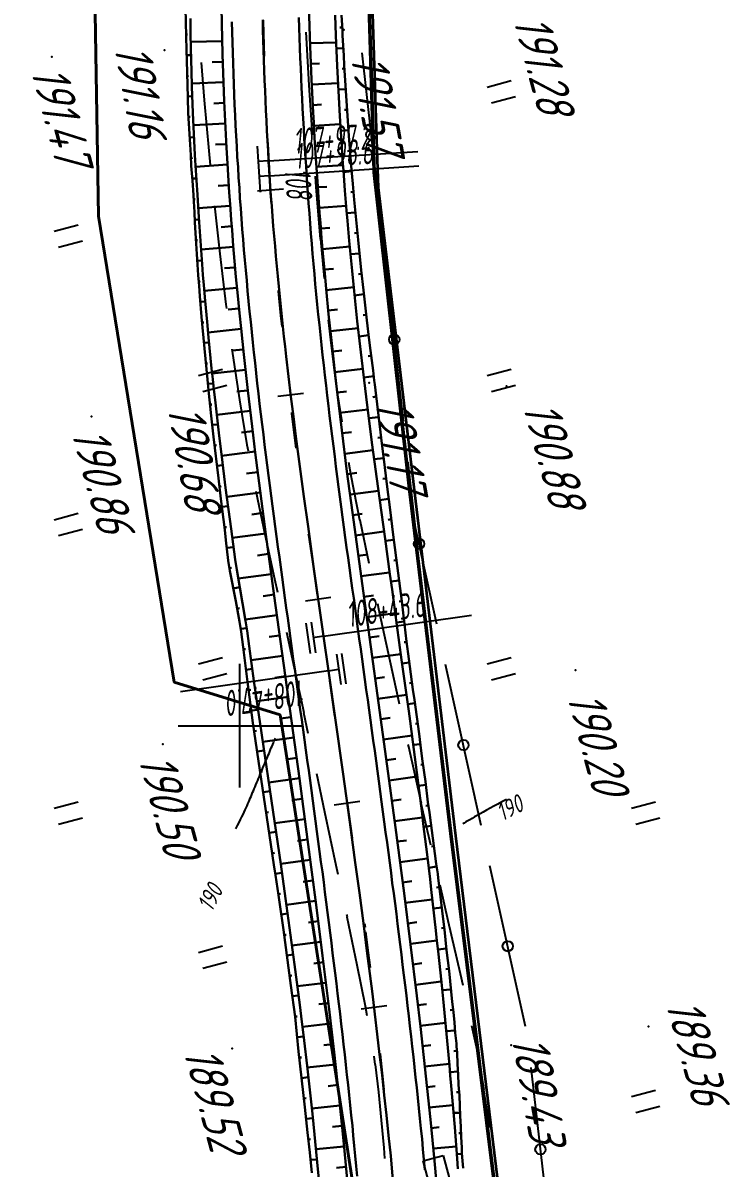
# Model space of a CAD drawing. Header units: millimetres. Extents: x -698 to 8131, y -704 to 4503.
# Drawn here: x 6884.9 to 6953.5, y 1017.9 to 1129.1 of the extents above; entities that cross this region are included whole.
import ezdxf

# ---------------------------------------------------------------- set-up
doc = ezdxf.new("R2010")
doc.units = ezdxf.units.MM
doc.linetypes.add('CONTI', pattern=[0])
doc.linetypes.add('STROT', pattern=[1.7, 0.5, -1.2])
for name, color, linetype, lineweight in [('10', 1, 'Continuous', 35), ('КОПИЯ_ОСЬ_13_ОТКОСЫ', 7, 'Continuous', 30), ('КОПИЯ_ОСЬ_ГРАНИЦЫ_ПОЛОС', 7, 'Continuous', 30), ('ОСЬ_ВЕРХ_ПОКРЫТИЯ_ГРАНИЦЫ_ПОЛОС', 7, 'Continuous', 30), ('ОСЬ_ВЕРХ_ПОКРЫТИЯ_ОСЬ', 1, 'Continuous', 30)]:
    doc.layers.add(name, color=color, linetype=linetype, lineweight=lineweight)
for name, color, linetype in [('_Ростелеком', 6, 'Continuous'), ('GOR_BDEFAULT', 212, 'CONTI'), ('PI_OTDEFAULT', 172, 'CONTI'), ('PI_TTDEFAULT', 5, 'CONTI'), ('PLN_O', 7, 'CONTI'), ('SETKR', 2, 'CONTI'), ('SIT_LDEFAULT', 7, 'CONTI'), ('USLZNDEFAULT', 7, 'CONTI'), ('ZAPSKDEFAULT', 7, 'CONTI'), ('ОСЬ_ВЕРХ_ПОКРЫТИЯ_ОТКОСЫ', 7, 'Continuous'), ('ОСЬ_ВЕРХ_ПОКРЫТИЯ_ПИКЕТЫ', 1, 'Continuous'), ('ОСЬ_ВЕРХ_ПОКРЫТИЯ_РАЗБИВКА_КРИВ', 1, 'Continuous'), ('разметка', 7, 'Continuous')]:
    doc.layers.add(name, color=color, linetype=linetype)
doc.styles.add('eskd', font='isocpeui.ttf', dxfattribs={"width": 1.2})
doc.styles.add('SHRFT', font='isocpeui.ttf', dxfattribs={"width": 3.5})
doc.styles.get("Standard").update_dxf_attribs({"font": 'isocpeui.ttf'})
doc.styles.add('STYLE1', font='isocpeui.ttf', dxfattribs={"width": 0.9})
doc.linetypes.add('кабель_связи_проект.', pattern='A,10,-1,["/",STYLE1,S=3,R=0,X=0,Y=-1.5],-4.1', length=15.1)

# ---------------------------------------------------------------- blocks, each defined once
blk = doc.blocks.new('BL_333')
at = {"color": 0}
for p, q in [((0, -6), (0, 6)), ((-6, 0), (6, 0))]:
    blk.add_line(p, q, dxfattribs=at)
blk = doc.blocks.new('BL_2011')
at = {"color": 0}
for p, q in [((0, 0), (0, 2.4)), ((1.6, 0), (1.6, 2.4))]:
    blk.add_line(p, q, dxfattribs=at)
blk = doc.blocks.new('BL_13')
at = {"color": 0}
for p, q in [((-2.5, 7), (-2.5, 9)), ((-2.5, 9), (2.5, 9)), ((2.5, 9), (2.5, 7)), ((0, 7), (-2.5, 7)), ((0, 0), (0, 7)), ((2.5, 7), (0, 7)), ((2, 0), (0, 0))]:
    blk.add_line(p, q, dxfattribs=at)

msp = doc.modelspace()

# ---------------------------------------------------------------- linework, layer by layer
at = {"layer": '10'}
for points in [[(6903.56, 1335.79), (6902.93, 1251.98), (6900.44, 1190.24), (6901.27, 1162.86), (6891.78, 1165.22), (6891.42, 1159.6), (6892.21, 1110.29), (6899.55, 1065.05), (6909.84, 1061.9), (6918.53, 1005.72), (6918.4, 982.21), (6917.94, 977.88), (6907.73, 916.2), (6898.31, 876.53), (6898.31, 876.53), (6898.31, 876.53), (6898.31, 876.53), (6884.88, 831.12)], [(6918.4, 982.21), (6918.53, 1005.72), (6909.84, 1061.9), (6899.55, 1065.05), (6892.21, 1110.29), (6891.42, 1159.6), (6891.78, 1165.22), (6901.27, 1162.86), (6900.44, 1190.24), (6902.93, 1251.98), (6903.56, 1335.79)], [(6896.91, 821.23), (6913.82, 871.71), (6914.15, 872.75), (6924.28, 910.31), (6927.42, 921.98), (6935.1, 953.19), (6934.94, 956.19), (6932.75, 999.16), (6932.11, 1007.17), (6926.89, 1050.13), (6922.84, 1083.98), (6922.84, 1083.98), (6919.37, 1113.07), (6919.28, 1115.75), (6918.31, 1146.23), (6918.31, 1146.23), (6917.35, 1176.23), (6916.87, 1191.04), (6916.85, 1206.01), (6916.8, 1235.8), (6916.74, 1265.6), (6916.66, 1295.75)]]:
    msp.add_lwpolyline(points, dxfattribs=at)
at = {"layer": '_Ростелеком', "linetype": 'кабель_связи_проект.', "ltscale": 0.25}
msp.add_lwpolyline([(6923.16, 908.4, 0.35, 0.35, 0), (6929.5, 933.41, 0.35, 0.35, 0), (6933.2, 952.59, 0.35, 0.35, 0), (6933.17, 980.21, 0.35, 0.35, 0), (6931.77, 1007.14, 0.35, 0.35, 0), (6926.42, 1050.15, 0.35, 0.35, 0), (6922.37, 1083.96, 0.35, 0.35, 0), (6918.96, 1114.51, 0.35, 0.35, 0), (6918, 1146.19, 0.35, 0.35, 0), (6916.74, 1191.08, 0.35, 0.35, 0), (6916.85, 1206.01, 0.35, 0.35, 0), (6916.8, 1235.8, 0.35, 0.35, 0), (6916.74, 1265.6, 0.35, 0.35, 0), (6916.66, 1295.75, 0.35, 0.35, 0)], format="xyseb", dxfattribs=at)
at = {"layer": 'GOR_BDEFAULT', "color": 212, "elevation": 190, "flags": 128}
for points in [[(6905.55, 1050.81), (6905.71, 1051.14), (6905.86, 1051.44), (6906, 1051.72), (6906.13, 1051.98), (6906.24, 1052.22), (6906.35, 1052.45), (6906.45, 1052.67), (6906.54, 1052.87), (6906.63, 1053.07), (6906.71, 1053.26), (6906.79, 1053.44), (6906.87, 1053.62), (6906.94, 1053.79), (6907.02, 1053.97), (6907.09, 1054.15), (6907.17, 1054.34), (6907.24, 1054.52), (6907.32, 1054.72), (6907.41, 1054.91), (6907.49, 1055.11), (6907.57, 1055.31), (6907.66, 1055.51), (6907.74, 1055.72), (6907.83, 1055.92), (6907.91, 1056.13), (6908, 1056.34), (6908.08, 1056.54), (6908.17, 1056.75), (6908.26, 1056.96), (6908.34, 1057.16), (6908.43, 1057.36), (6908.51, 1057.57), (6908.6, 1057.77), (6908.68, 1057.96), (6908.76, 1058.15), (6908.84, 1058.34), (6908.91, 1058.52), (6908.98, 1058.69), (6909.05, 1058.85), (6909.12, 1059.01), (6909.18, 1059.16), (6909.24, 1059.3), (6909.29, 1059.42), (6909.34, 1059.54), (6909.39, 1059.64)], [(6931.79, 1053.68), (6931.35, 1053.45), (6930.95, 1053.23), (6930.56, 1053.02), (6930.2, 1052.82), (6929.85, 1052.63), (6929.53, 1052.45), (6929.23, 1052.28), (6928.95, 1052.13), (6928.7, 1051.98), (6928.46, 1051.84), (6928.24, 1051.71), (6928.04, 1051.6), (6927.86, 1051.49), (6927.7, 1051.39), (6927.55, 1051.31)]]:
    msp.add_lwpolyline(points, dxfattribs=at)
at = {"layer": 'PI_TTDEFAULT', "color": 5}
for p in [(6916, 1128.4, 191.57), (6916.02, 1128.4, 191.57), (6898.61, 1126.41, 191.16), (6887.69, 1125.78, 191.47), (6918.48, 1094.13, 191.17), (6931.8, 1093.79, 190.88), (6903.07, 1091.93, 190.68), (6891.54, 1090.84, 190.86), (6938.49, 1066.22, 190.2), (6898.47, 1059.03, 190.5), (6945.58, 1031.64, 189.36), (6905.17, 1029.49, 189.52), (6932.25, 1029.83, 189.43)]:
    msp.add_point(p, dxfattribs=at)
at = {"layer": 'PLN_O'}
for p, q in [((6919.58, 1110.26), (6917.8, 1126.16)), ((6921.8, 1090.38), (6920.02, 1106.28)), ((6922.96, 1080.04), (6922.25, 1086.41)), ((6925.03, 1070.68), (6922.96, 1080.04)), ((6929.34, 1051.15), (6925.89, 1066.77)), ((6933.64, 1031.62), (6930.19, 1047.24)), ((6936, 1011.76), (6934.19, 1027.66))]:
    msp.add_line(p, q, dxfattribs=at)
for centre in [(6918.69, 1118.21), (6920.91, 1098.33), (6923.31, 1078.49), (6927.62, 1058.96), (6931.92, 1039.43), (6935.09, 1019.71)]:
    msp.add_circle(centre, 0.5, dxfattribs=at)
at = {"layer": 'SIT_LDEFAULT', "color": 7}
for p, q in [((6912.39, 1127.62), (6912.36, 1128.17)), ((6912.66, 1123), (6912.38, 1127.62)), ((6902.19, 1125.22), (6902.47, 1121.55)), ((6912.97, 1118.19), (6912.65, 1123)), ((6902.48, 1121.55), (6902.92, 1116.63)), ((6902.92, 1116.63), (6903.06, 1115.26)), ((6913.34, 1113.12), (6913.26, 1114.19)), ((6913.76, 1108.08), (6913.34, 1113.12)), ((6903.46, 1111.29), (6903.97, 1106.64)), ((6914.13, 1104.24), (6913.77, 1108.08)), ((6903.97, 1106.64), (6904.56, 1101.73)), ((6904.58, 1101.73), (6904.63, 1101.35)), ((6914.74, 1098.3), (6914.53, 1100.25)), ((6905.16, 1097.38), (6905.21, 1096.98)), ((6915.32, 1093.77), (6914.74, 1098.3)), ((6905.21, 1096.98), (6905.88, 1092.47)), ((6915.84, 1090.34), (6915.32, 1093.77)), ((6905.88, 1092.47), (6906.62, 1088.11)), ((6906.62, 1088.11), (6906.73, 1087.52)), ((6916.74, 1085.1), (6916.51, 1086.4)), ((6917.58, 1080.78), (6916.74, 1085.1)), ((6907.49, 1083.59), (6908.36, 1079.43)), ((6918.46, 1076.59), (6917.59, 1080.78)), ((6908.35, 1079.43), (6909.29, 1075.1)), ((6909.28, 1075.1), (6909.57, 1073.81)), ((6919.41, 1072.16), (6919.3, 1072.68)), ((6920.35, 1067.85), (6919.41, 1072.16)), ((6910.44, 1069.9), (6911.2, 1066.44)), ((6921.27, 1063.55), (6920.35, 1067.85)), ((6911.2, 1066.44), (6912.12, 1062.11)), ((6921.42, 1062.91), (6921.28, 1063.55)), ((6912.11, 1062.11), (6912.53, 1060.12)), ((6922.31, 1058.77), (6922.26, 1059)), ((6923.54, 1053.29), (6922.31, 1058.77)), ((6913.35, 1056.21), (6914.14, 1052.46)), ((6924.45, 1049.24), (6923.53, 1053.29)), ((6914.15, 1052.46), (6915.25, 1047.3)), ((6915.25, 1047.3), (6915.44, 1046.43)), ((6926.15, 1041.88), (6925.35, 1045.35)), ((6916.28, 1042.51), (6916.33, 1042.27)), ((6916.32, 1042.27), (6917.28, 1037.63)), ((6927.32, 1036.76), (6926.15, 1041.88)), ((6917.28, 1037.63), (6918.08, 1033.63)), ((6927.58, 1035.6), (6927.32, 1036.76)), ((6918.08, 1033.63), (6918.25, 1032.72)), ((6928.87, 1029.67), (6928.44, 1031.69)), ((6929.27, 1027.58), (6928.88, 1029.67)), ((6918.91, 1028.77), (6919.03, 1027.95)), ((6919.04, 1027.95), (6919.37, 1025.25)), ((6929.62, 1025.48), (6929.26, 1027.58)), ((6919.37, 1025.25), (6919.64, 1022.53)), ((6929.93, 1023.38), (6929.61, 1025.48)), ((6930.15, 1021.84), (6929.94, 1023.38)), ((6919.64, 1022.53), (6919.88, 1019.85)), ((6919.88, 1019.85), (6919.96, 1018.82))]:
    msp.add_line(p, q, dxfattribs=at)
at = {"layer": 'КОПИЯ_ОСЬ_13_ОТКОСЫ'}
for points in [[(6904.1, 1132.07), (6904.24, 1126.02), (6904.41, 1121.47), (6904.63, 1116.92), (6904.72, 1115.41), (6904.9, 1112.58), (6904.98, 1111.46), (6905.09, 1109.95), (6905.17, 1108.94), (6905.29, 1107.43), (6905.42, 1105.92), (6905.55, 1104.41), (6905.69, 1102.9), (6905.89, 1100.89), (6906.04, 1099.38), (6906.3, 1096.87), (6906.7, 1093.37), (6907.11, 1089.87), (6907.42, 1087.37), (6907.8, 1084.38), (6908.45, 1079.4), (6909.26, 1073.44), (6911.7, 1055.71), (6912.5, 1049.78), (6913.33, 1043.45), (6913.96, 1038.51), (6914.56, 1033.57), (6915.07, 1029.13), (6915.55, 1024.68), (6916.01, 1020.24), (6916.43, 1015.79)], [(6912.62, 1130.73), (6912.68, 1128.75), (6912.75, 1126.78), (6912.88, 1123.57), (6913.03, 1120.36), (6913.09, 1119.38), (6913.18, 1117.9), (6913.24, 1116.92), (6913.31, 1115.94), (6913.48, 1113.19), (6913.56, 1112.1), (6913.66, 1110.63), (6913.74, 1109.65), (6913.86, 1108.17), (6913.98, 1106.69), (6914.16, 1104.73), (6914.3, 1103.25), (6914.54, 1100.79), (6914.74, 1098.82), (6914.9, 1097.34), (6915.18, 1094.88), (6915.34, 1093.5), (6915.82, 1089.51), (6916.32, 1085.51), (6916.97, 1080.58), (6917.78, 1074.65), (6920.22, 1056.91), (6921.02, 1050.95), (6921.86, 1044.59), (6922.49, 1039.61), (6923.09, 1034.62), (6923.44, 1031.62), (6923.78, 1028.63), (6924.1, 1025.63), (6924.41, 1022.62), (6924.8, 1018.61), (6925.17, 1014.6)], [(6900.65, 1130.49), (6900.74, 1126.42), (6900.77, 1125.4), (6900.88, 1121.83), (6900.93, 1120.3), (6900.99, 1119.28), (6901.1, 1117.24), (6901.16, 1116.21), (6901.22, 1115.19), (6901.33, 1113.76), (6901.43, 1112.33), (6901.46, 1111.71), (6901.52, 1110.69), (6901.56, 1109.67), (6901.7, 1107.63), (6901.76, 1106.61), (6901.83, 1105.59), (6901.89, 1104.57), (6901.97, 1103.55), (6902.06, 1102.54), (6902.22, 1100.51), (6902.32, 1099.49), (6902.41, 1098.48), (6902.49, 1097.46), (6902.8, 1094.43), (6902.89, 1093.42), (6903.16, 1090.9), (6903.38, 1088.89), (6903.85, 1084.87), (6904.09, 1082.86), (6904.46, 1079.86), (6904.56, 1078.86), (6904.79, 1076.86), (6904.96, 1075.87), (6905.53, 1072.91), (6905.91, 1070.94), (6906.05, 1069.95), (6906.24, 1068.46), (6906.66, 1065.09), (6907.2, 1061.13), (6908.94, 1049.29), (6909.24, 1047.32), (6909.38, 1046.34), (6909.67, 1044.37), (6909.8, 1043.48), (6910.15, 1041.03), (6910.88, 1035.62), (6911.28, 1032.57), (6911.62, 1029.22), (6912.23, 1023.82), (6912.5, 1021.36), (6912.71, 1019.4), (6912.91, 1017.44)], [(6901.13, 1129.48), (6901.15, 1127.96), (6901.2, 1125.42), (6901.23, 1124.4), (6901.28, 1122.87), (6901.36, 1120.32), (6901.57, 1116.24), (6901.62, 1115.22), (6901.72, 1113.79), (6901.82, 1112.36), (6901.92, 1110.72), (6901.98, 1109.7), (6902.27, 1105.63), (6902.34, 1104.61), (6902.43, 1103.6), (6902.56, 1102.08), (6902.75, 1100.05), (6902.89, 1098.53), (6902.98, 1097.52), (6903.19, 1095.5), (6903.3, 1094.49), (6903.4, 1093.48), (6903.52, 1092.47), (6903.93, 1088.96), (6904.17, 1086.95), (6904.55, 1083.94), (6905.07, 1079.95), (6905.48, 1076.96), (6905.64, 1075.97), (6906.48, 1071.02), (6906.63, 1070.03), (6906.84, 1068.55), (6907.3, 1065.18), (6909.89, 1047.41), (6910.37, 1044.06), (6911.23, 1037.66), (6911.75, 1033.73), (6911.89, 1032.65), (6912.17, 1030.28), (6912.45, 1027.82), (6912.96, 1023.16), (6913.44, 1018.48), (6913.8, 1014.8)], [(6901.13, 1129.48), (6901.15, 1127.96), (6901.2, 1125.42), (6901.23, 1124.4), (6901.28, 1122.87), (6901.36, 1120.32), (6901.57, 1116.24), (6901.62, 1115.22), (6901.72, 1113.79), (6901.82, 1112.36), (6901.92, 1110.72), (6901.98, 1109.7), (6902.27, 1105.63), (6902.34, 1104.61), (6902.43, 1103.6), (6902.56, 1102.08), (6902.75, 1100.05), (6902.89, 1098.53), (6902.99, 1097.52), (6903.19, 1095.5), (6903.3, 1094.49), (6903.4, 1093.48), (6903.52, 1092.47), (6903.93, 1088.96), (6904.17, 1086.95), (6904.55, 1083.94), (6905.07, 1079.95), (6905.48, 1076.96), (6905.64, 1075.97), (6906.48, 1071.02), (6906.63, 1070.03), (6906.84, 1068.55), (6907.3, 1065.18), (6909.89, 1047.41), (6910.37, 1044.06), (6911.23, 1037.66), (6911.75, 1033.73), (6911.89, 1032.65), (6912.17, 1030.28), (6912.45, 1027.82), (6912.96, 1023.16), (6913.44, 1018.48), (6913.8, 1014.8)], [(6915.16, 1129.8), (6915.23, 1127.83), (6915.36, 1124.89), (6915.62, 1120), (6915.71, 1118.53), (6915.92, 1115.41), (6915.97, 1114.73), (6916.12, 1112.78), (6916.28, 1110.84), (6916.36, 1109.86), (6916.53, 1107.91), (6916.81, 1104.98), (6917.01, 1103.03), (6917.32, 1100.1), (6917.6, 1097.65), (6917.88, 1095.2), (6918.17, 1092.75), (6918.74, 1088.34), (6919.47, 1082.93), (6920.01, 1078.99), (6920.49, 1075.54), (6920.69, 1074.05), (6920.83, 1073.06), (6921.17, 1070.59), (6921.61, 1067.22), (6922.31, 1062.26), (6922.45, 1061.27), (6922.71, 1059.28), (6923.6, 1052.32), (6923.72, 1051.32), (6924.09, 1048.33), (6924.38, 1045.94), (6924.49, 1044.94), (6924.95, 1040.94), (6925.05, 1039.94), (6925.16, 1038.94), (6925.48, 1035.93), (6925.64, 1034.32), (6925.97, 1030.91), (6926.16, 1028.9), (6926.26, 1027.89), (6926.34, 1026.89), (6926.44, 1025.88), (6926.78, 1021.85), (6927.02, 1018.83), (6927.09, 1017.82)], [(6915.16, 1129.8), (6915.23, 1127.83), (6915.36, 1124.89), (6915.62, 1120), (6915.71, 1118.53), (6915.92, 1115.41), (6915.97, 1114.73), (6916.12, 1112.78), (6916.28, 1110.84), (6916.36, 1109.86), (6916.53, 1107.91), (6916.81, 1104.98), (6917.01, 1103.03), (6917.32, 1100.1), (6917.6, 1097.65), (6917.88, 1095.2), (6918.17, 1092.75), (6918.74, 1088.34), (6919.47, 1082.93), (6920.01, 1078.99), (6920.49, 1075.54), (6920.69, 1074.05), (6920.83, 1073.06), (6921.17, 1070.59), (6921.62, 1067.22), (6922.31, 1062.26), (6922.45, 1061.27), (6922.71, 1059.28), (6923.6, 1052.32), (6923.72, 1051.32), (6924.09, 1048.33), (6924.38, 1045.94), (6924.49, 1044.94), (6924.95, 1040.94), (6925.05, 1039.94), (6925.16, 1038.94), (6925.48, 1035.93), (6925.64, 1034.32), (6925.97, 1030.91), (6926.16, 1028.9), (6926.25, 1027.89), (6926.34, 1026.89), (6926.44, 1025.88), (6926.78, 1021.85), (6927.02, 1018.83), (6927.09, 1017.82)], [(6915.8, 1129.81), (6915.87, 1128.34), (6915.89, 1127.85), (6916, 1125.89), (6916.05, 1124.91), (6916.36, 1120.03), (6916.5, 1118.09), (6916.76, 1114.78), (6916.88, 1113.43), (6917.02, 1111.87), (6917.11, 1110.9), (6917.2, 1109.93), (6917.39, 1107.99), (6917.69, 1105.07), (6917.91, 1103.12), (6918.25, 1100.2), (6918.48, 1098.25), (6918.61, 1097.27), (6918.72, 1096.29), (6918.85, 1095.32), (6918.97, 1094.34), (6919.02, 1093.95), (6919.14, 1092.87), (6919.72, 1087.97), (6919.85, 1086.98), (6920.21, 1084.03), (6920.47, 1082.06), (6920.84, 1079.11), (6920.97, 1078.12), (6921.1, 1077.13), (6921.47, 1074.16), (6921.6, 1073.17), (6921.91, 1070.69), (6922.11, 1069.01), (6922.32, 1067.32), (6922.72, 1064.34), (6922.86, 1063.35), (6923.1, 1061.7), (6923.32, 1060.04), (6923.52, 1058.39), (6923.65, 1057.39), (6923.93, 1055.41), (6924.18, 1053.41), (6924.32, 1052.42), (6924.44, 1051.42), (6924.85, 1048.44), (6924.98, 1047.44), (6925.12, 1046.44), (6925.17, 1046.04), (6925.29, 1045.04), (6925.66, 1042.05), (6925.77, 1041.04), (6925.89, 1040.04), (6925.99, 1039.04), (6926.22, 1037.04), (6926.43, 1035.03), (6926.54, 1034.03), (6926.64, 1033.02), (6926.74, 1032.02), (6926.83, 1031.01), (6926.93, 1030), (6926.96, 1029.7), (6926.98, 1029.4), (6927, 1029.1), (6927.04, 1027.98), (6927.11, 1026.97), (6927.15, 1025.96), (6927.22, 1024.95), (6927.26, 1023.94), (6927.31, 1022.93), (6927.37, 1021.92), (6927.41, 1020.9), (6927.46, 1019.89), (6927.46, 1019.75), (6927.46, 1019.62), (6927.46, 1019.48), (6927.46, 1019.35), (6927.47, 1019.21), (6927.48, 1019.08), (6927.49, 1018.94), (6927.6, 1017.87)], [(6915.85, 1128.62), (6915.64, 1128.61)], [(6900.71, 1127.93), (6900.86, 1127.93)], [(6904.21, 1127.29), (6901.17, 1127.22)], [(6912.74, 1127.08), (6915.26, 1127.16)], [(6915.96, 1126.62), (6915.29, 1126.58)], [(6900.75, 1125.93), (6901.19, 1125.94)], [(6904.27, 1125.29), (6903.25, 1125.25)], [(6912.81, 1125.08), (6913.65, 1125.11)], [(6900.81, 1123.93), (6900.96, 1123.94)], [(6916.06, 1124.62), (6915.84, 1124.61)], [(6904.34, 1123.29), (6901.27, 1123.18)], [(6912.9, 1123.08), (6915.45, 1123.2)], [(6900.87, 1121.93), (6901.31, 1121.95)], [(6916.19, 1122.63), (6915.48, 1122.58)], [(6904.42, 1121.29), (6903.39, 1121.24)], [(6913, 1121.08), (6913.85, 1121.13)], [(6916.32, 1120.63), (6916.08, 1120.62)], [(6900.95, 1119.93), (6901.1, 1119.94)], [(6904.51, 1119.3), (6901.42, 1119.14)], [(6913.11, 1119.08), (6915.67, 1119.24)], [(6916.46, 1118.64), (6915.71, 1118.58)], [(6901.06, 1117.94), (6901.48, 1117.96)], [(6904.61, 1117.3), (6903.58, 1117.25)], [(6913.23, 1117.09), (6914.08, 1117.14)], [(6916.61, 1116.64), (6916.36, 1116.62)], [(6901.18, 1115.94), (6901.32, 1115.95)], [(6904.73, 1115.3), (6901.63, 1115.1)], [(6913.36, 1115.09), (6915.94, 1115.26)], [(6901.31, 1113.94), (6901.71, 1113.97)], [(6916.77, 1114.65), (6915.98, 1114.58)], [(6904.86, 1113.31), (6903.82, 1113.24)], [(6913.49, 1113.1), (6914.35, 1113.15)], [(6901.45, 1111.95), (6901.58, 1111.96)], [(6916.95, 1112.66), (6916.69, 1112.63)], [(6904.99, 1111.31), (6901.9, 1111.09)], [(6913.63, 1111.1), (6916.24, 1111.29)], [(6917.13, 1110.66), (6916.3, 1110.59)], [(6901.55, 1109.95), (6901.96, 1109.97)], [(6905.14, 1109.32), (6904.11, 1109.24)], [(6913.78, 1109.11), (6914.65, 1109.18)], [(6917.32, 1108.67), (6917.05, 1108.65)], [(6901.67, 1107.96), (6901.81, 1107.96)], [(6905.3, 1107.32), (6902.17, 1107.06)], [(6913.95, 1107.11), (6916.59, 1107.34)], [(6917.53, 1106.68), (6916.66, 1106.6)], [(6901.81, 1105.96), (6902.25, 1105.99)], [(6905.47, 1105.33), (6904.43, 1105.24)], [(6914.12, 1105.12), (6915, 1105.2)], [(6901.94, 1103.96), (6902.09, 1103.98)], [(6917.73, 1104.7), (6917.45, 1104.66)], [(6905.65, 1103.34), (6902.48, 1103.05)], [(6914.31, 1103.13), (6916.97, 1103.39)], [(6902.1, 1101.97), (6902.57, 1102.01)], [(6917.96, 1102.71), (6917.05, 1102.6)], [(6905.84, 1101.35), (6904.78, 1101.24)], [(6914.5, 1101.14), (6915.39, 1101.23)], [(6918.19, 1100.72), (6917.88, 1100.69)], [(6902.27, 1099.98), (6902.42, 1099.99)], [(6906.04, 1099.36), (6902.85, 1099.02)], [(6914.71, 1099.15), (6917.39, 1099.43)], [(6918.42, 1098.74), (6917.49, 1098.62)], [(6902.45, 1097.99), (6902.94, 1098.03)], [(6906.25, 1097.37), (6905.19, 1097.26)], [(6914.92, 1097.16), (6915.82, 1097.26)], [(6918.67, 1096.75), (6918.36, 1096.71)], [(6902.64, 1096), (6902.8, 1096.01)], [(6906.47, 1095.38), (6903.25, 1095.02)], [(6915.15, 1095.17), (6917.85, 1095.48)], [(6902.84, 1094.01), (6903.35, 1094.05)], [(6918.92, 1094.77), (6917.94, 1094.64)], [(6906.69, 1093.39), (6905.62, 1093.27)], [(6915.38, 1093.19), (6916.27, 1093.29)], [(6919.15, 1092.78), (6918.83, 1092.74)], [(6903.04, 1092.02), (6903.21, 1092.03)], [(6906.93, 1091.41), (6903.68, 1091.02)], [(6915.61, 1091.2), (6918.33, 1091.53)], [(6919.39, 1090.79), (6918.44, 1090.68)], [(6903.26, 1090.03), (6903.79, 1090.09)], [(6907.17, 1089.42), (6906.09, 1089.29)], [(6915.86, 1089.22), (6916.76, 1089.33)], [(6919.62, 1088.81), (6919.31, 1088.77)], [(6903.48, 1088.04), (6903.66, 1088.06)], [(6907.41, 1087.44), (6904.16, 1087.04)], [(6916.1, 1087.23), (6918.84, 1087.58)], [(6903.71, 1086.05), (6904.28, 1086.12)], [(6919.87, 1086.82), (6918.96, 1086.71)], [(6907.66, 1085.45), (6906.58, 1085.31)], [(6916.36, 1085.25), (6917.27, 1085.37)], [(6903.94, 1084.07), (6904.13, 1084.09)], [(6920.11, 1084.84), (6919.81, 1084.8)], [(6907.92, 1083.47), (6904.67, 1083.04)], [(6916.62, 1083.27), (6919.38, 1083.63)], [(6920.36, 1082.85), (6919.49, 1082.74)], [(6904.18, 1082.08), (6904.78, 1082.16)], [(6908.18, 1081.49), (6907.1, 1081.34)], [(6916.88, 1081.28), (6917.8, 1081.4)], [(6920.62, 1080.87), (6920.33, 1080.83)], [(6904.43, 1080.1), (6904.63, 1080.12)], [(6908.44, 1079.5), (6905.19, 1079.08)], [(6917.15, 1079.3), (6919.91, 1079.68)], [(6920.87, 1078.89), (6920.04, 1078.77)], [(6904.65, 1078.11), (6905.31, 1078.18)], [(6908.71, 1077.52), (6907.63, 1077.37)], [(6917.42, 1077.32), (6918.34, 1077.44)], [(6904.91, 1076.13), (6905.13, 1076.16)], [(6921.13, 1076.9), (6920.85, 1076.87)], [(6908.98, 1075.54), (6905.78, 1075.11)], [(6917.68, 1075.34), (6920.46, 1075.71)], [(6905.29, 1074.16), (6905.92, 1074.29)], [(6921.37, 1074.92), (6920.59, 1074.82)], [(6909.25, 1073.56), (6908.18, 1073.41)], [(6917.96, 1073.36), (6918.88, 1073.48)], [(6921.63, 1072.93), (6921.37, 1072.9)], [(6905.67, 1072.2), (6905.88, 1072.24)], [(6918.23, 1071.37), (6921.01, 1071.76)], [(6909.52, 1071.58), (6906.46, 1071.15)], [(6921.88, 1070.95), (6921.14, 1070.86)], [(6906.01, 1070.23), (6906.59, 1070.31)], [(6909.79, 1069.59), (6908.77, 1069.45)], [(6918.5, 1069.39), (6919.43, 1069.52)], [(6922.11, 1068.96), (6921.86, 1068.93)], [(6906.27, 1068.25), (6906.46, 1068.27)], [(6910.07, 1067.61), (6907.02, 1067.19)], [(6918.77, 1067.41), (6921.54, 1067.79)], [(6906.52, 1066.26), (6907.14, 1066.34)], [(6922.36, 1066.98), (6921.66, 1066.88)], [(6910.34, 1065.63), (6909.32, 1065.49)], [(6919.05, 1065.43), (6919.97, 1065.56)], [(6922.63, 1065), (6922.4, 1064.97)], [(6906.77, 1064.28), (6906.98, 1064.31)], [(6910.61, 1063.65), (6907.58, 1063.23)], [(6919.32, 1063.45), (6922.09, 1063.83)], [(6922.91, 1063.02), (6922.22, 1062.92)], [(6907.04, 1062.3), (6907.7, 1062.39)], [(6910.88, 1061.67), (6909.87, 1061.53)], [(6919.59, 1061.47), (6920.52, 1061.59)], [(6923.19, 1061.04), (6922.96, 1061.01)], [(6907.32, 1060.32), (6907.54, 1060.35)], [(6911.16, 1059.69), (6908.16, 1059.28)], [(6919.87, 1059.49), (6922.63, 1059.87)], [(6907.61, 1058.34), (6908.28, 1058.44)], [(6923.44, 1059.05), (6922.75, 1058.97)], [(6911.43, 1057.71), (6910.43, 1057.57)], [(6920.14, 1057.5), (6921.06, 1057.63)], [(6907.9, 1056.36), (6908.12, 1056.39)], [(6923.7, 1057.07), (6923.47, 1057.04)], [(6911.7, 1055.73), (6908.74, 1055.32)], [(6920.41, 1055.52), (6923.14, 1055.89)], [(6923.97, 1055.09), (6923.26, 1055)], [(6908.19, 1054.38), (6908.86, 1054.48)], [(6911.97, 1053.74), (6910.98, 1053.61)], [(6920.67, 1053.54), (6921.59, 1053.66)], [(6924.22, 1053.1), (6923.98, 1053.07)], [(6908.48, 1052.4), (6908.7, 1052.43)], [(6912.24, 1051.76), (6909.31, 1051.37)], [(6920.94, 1051.56), (6923.65, 1051.92)], [(6924.48, 1051.12), (6923.76, 1051.02)], [(6908.77, 1050.42), (6909.44, 1050.52)], [(6912.5, 1049.78), (6911.53, 1049.65)], [(6921.2, 1049.58), (6922.11, 1049.69)], [(6909.07, 1048.44), (6909.29, 1048.48)], [(6924.76, 1049.14), (6924.51, 1049.11)], [(6912.76, 1047.8), (6909.89, 1047.42)], [(6921.46, 1047.59), (6924.14, 1047.94)], [(6909.36, 1046.47), (6910.01, 1046.56)], [(6925.02, 1047.16), (6924.25, 1047.05)], [(6913.02, 1045.81), (6912.06, 1045.69)], [(6921.72, 1045.61), (6922.62, 1045.73)], [(6925.27, 1045.17), (6925.02, 1045.14)], [(6909.66, 1044.49), (6909.87, 1044.52)], [(6921.98, 1043.63), (6924.6, 1043.96)], [(6913.28, 1043.83), (6910.45, 1043.46)], [(6925.52, 1043.19), (6924.7, 1043.09)], [(6909.94, 1042.51), (6910.57, 1042.6)], [(6913.54, 1041.85), (6912.59, 1041.73)], [(6922.23, 1041.64), (6923.11, 1041.75)], [(6910.21, 1040.53), (6910.42, 1040.55)], [(6925.75, 1041.2), (6925.48, 1041.17)], [(6913.79, 1039.86), (6910.98, 1039.51)], [(6922.48, 1039.66), (6925.05, 1039.98)], [(6910.48, 1038.54), (6911.1, 1038.63)], [(6925.97, 1039.21), (6925.14, 1039.12)], [(6914.03, 1037.88), (6913.1, 1037.76)], [(6922.72, 1037.67), (6923.58, 1037.78)], [(6926.2, 1037.23), (6925.92, 1037.2)], [(6910.75, 1036.56), (6910.96, 1036.59)], [(6914.28, 1035.89), (6911.51, 1035.56)], [(6922.96, 1035.69), (6925.47, 1035.99)], [(6926.41, 1035.24), (6925.56, 1035.15)], [(6911.01, 1034.58), (6911.63, 1034.66)], [(6914.52, 1033.91), (6913.59, 1033.8)], [(6923.2, 1033.7), (6924.03, 1033.8)], [(6926.61, 1033.25), (6926.33, 1033.22)], [(6911.27, 1032.6), (6911.48, 1032.62)], [(6914.75, 1031.92), (6912.01, 1031.6)], [(6923.43, 1031.71), (6925.87, 1032)], [(6911.48, 1030.61), (6912.12, 1030.67)], [(6926.81, 1031.26), (6925.94, 1031.18)], [(6914.98, 1029.93), (6914.06, 1029.83)], [(6923.65, 1029.73), (6924.47, 1029.82)], [(6911.69, 1028.62), (6911.91, 1028.64)], [(6926.99, 1029.27), (6926.7, 1029.25)], [(6915.2, 1027.95), (6912.47, 1027.64)], [(6923.87, 1027.74), (6926.25, 1028)], [(6927.09, 1027.27), (6926.32, 1027.21)], [(6911.92, 1026.63), (6912.57, 1026.71)], [(6915.42, 1025.96), (6914.51, 1025.86)], [(6924.09, 1025.75), (6924.88, 1025.84)], [(6927.2, 1025.27), (6926.94, 1025.25)], [(6912.14, 1024.64), (6912.36, 1024.67)], [(6915.63, 1023.97), (6912.9, 1023.68)], [(6924.3, 1023.76), (6926.6, 1024)], [(6927.3, 1023.27), (6926.66, 1023.24)], [(6912.36, 1022.66), (6913, 1022.73)], [(6915.83, 1021.98), (6914.92, 1021.89)], [(6924.5, 1021.77), (6925.27, 1021.85)], [(6912.58, 1020.67), (6912.79, 1020.69)], [(6927.39, 1021.28), (6927.18, 1021.27)], [(6916.03, 1019.99), (6913.32, 1019.72)], [(6924.69, 1019.78), (6926.93, 1020)], [(6912.78, 1018.68), (6913.42, 1018.74)], [(6927.47, 1019.28), (6926.98, 1019.25)], [(6916.22, 1018), (6915.32, 1017.91)]]:
    msp.add_lwpolyline(points, dxfattribs=at)
at = {"layer": 'КОПИЯ_ОСЬ_ГРАНИЦЫ_ПОЛОС'}
msp.add_lwpolyline([(6923.88, 1017.73), (6923.79, 1018.73), (6923.69, 1019.73), (6923.6, 1020.72), (6923.5, 1021.72), (6923.4, 1022.72), (6923.3, 1023.71), (6923.19, 1024.71), (6923.09, 1025.7), (6922.98, 1026.7), (6922.87, 1027.69), (6922.76, 1028.69), (6922.65, 1029.68), (6922.54, 1030.67), (6922.43, 1031.67), (6922.31, 1032.66), (6922.2, 1033.65), (6922.08, 1034.65), (6921.96, 1035.64), (6921.84, 1036.63), (6921.72, 1037.62), (6921.6, 1038.62), (6921.48, 1039.61), (6921.36, 1040.6), (6921.23, 1041.59), (6921.11, 1042.58), (6920.98, 1043.57), (6920.85, 1044.56), (6920.72, 1045.55), (6920.6, 1046.54), (6920.47, 1047.53), (6920.34, 1048.52), (6920.21, 1049.51), (6920.07, 1050.5), (6919.94, 1051.49), (6919.81, 1052.48), (6919.68, 1053.46), (6919.54, 1054.45), (6919.41, 1055.44), (6919.28, 1056.43), (6919.14, 1057.42), (6919.01, 1058.4), (6918.87, 1059.39), (6918.74, 1060.38), (6918.6, 1061.37), (6918.46, 1062.35), (6918.33, 1063.34), (6918.19, 1064.33), (6918.06, 1065.31), (6917.92, 1066.3), (6917.78, 1067.29), (6917.65, 1068.27), (6917.51, 1069.26), (6917.38, 1070.24), (6917.24, 1071.23), (6917.1, 1072.22), (6916.97, 1073.2), (6916.83, 1074.19), (6916.7, 1075.17), (6916.56, 1076.16), (6916.43, 1077.14), (6916.29, 1078.13), (6916.16, 1079.11), (6916.03, 1080.1), (6915.9, 1081.08), (6915.77, 1082.07), (6915.64, 1083.05), (6915.51, 1084.03), (6915.38, 1085.02), (6915.25, 1086), (6915.13, 1086.98), (6915, 1087.97), (6914.88, 1088.95), (6914.76, 1089.93), (6914.64, 1090.92), (6914.52, 1091.9), (6914.4, 1092.88), (6914.29, 1093.87), (6914.18, 1094.85), (6914.06, 1095.83), (6913.96, 1096.81), (6913.85, 1097.8), (6913.74, 1098.78), (6913.64, 1099.76), (6913.54, 1100.74), (6913.44, 1101.73), (6913.34, 1102.71), (6913.25, 1103.69), (6913.16, 1104.67), (6913.07, 1105.66), (6912.98, 1106.64), (6912.9, 1107.62), (6912.82, 1108.6), (6912.74, 1109.58), (6912.67, 1110.57), (6912.59, 1111.55), (6912.52, 1112.53), (6912.46, 1113.51), (6912.4, 1114.49), (6912.35, 1115.18), (6912.31, 1115.88), (6912.24, 1116.85), (6912.18, 1117.83), (6912.12, 1118.8), (6912.07, 1119.78), (6912.01, 1120.76), (6911.96, 1121.73), (6911.91, 1122.71), (6911.87, 1123.69), (6911.83, 1124.67), (6911.79, 1125.65), (6911.75, 1126.63), (6911.72, 1127.61), (6911.68, 1128.59), (6911.65, 1129.57)], dxfattribs=at)
at = {"layer": 'ОСЬ_ВЕРХ_ПОКРЫТИЯ_ГРАНИЦЫ_ПОЛОС'}
for points in [[(6904.1, 1132.07), (6904.24, 1126.02), (6904.41, 1121.47), (6904.63, 1116.92), (6904.72, 1115.41), (6904.9, 1112.58), (6904.98, 1111.46), (6905.09, 1109.95), (6905.17, 1108.94), (6905.29, 1107.43), (6905.42, 1105.92), (6905.55, 1104.41), (6905.69, 1102.9), (6905.89, 1100.89), (6906.04, 1099.38), (6906.3, 1096.87), (6906.7, 1093.37), (6907.11, 1089.87), (6907.42, 1087.37), (6907.8, 1084.38), (6908.45, 1079.4), (6909.26, 1073.44), (6911.7, 1055.71), (6912.5, 1049.78), (6913.33, 1043.45), (6913.96, 1038.51), (6914.56, 1033.57), (6915.07, 1029.13), (6915.55, 1024.68), (6916.01, 1020.24), (6916.43, 1015.79)], [(6912.62, 1130.73), (6912.68, 1128.75), (6912.75, 1126.78), (6912.88, 1123.57), (6913.03, 1120.36), (6913.09, 1119.38), (6913.18, 1117.9), (6913.24, 1116.92), (6913.31, 1115.94), (6913.48, 1113.19), (6913.56, 1112.1), (6913.66, 1110.63), (6913.74, 1109.65), (6913.86, 1108.17), (6913.98, 1106.69), (6914.16, 1104.73), (6914.3, 1103.25), (6914.54, 1100.79), (6914.74, 1098.82), (6914.9, 1097.34), (6915.18, 1094.88), (6915.34, 1093.5), (6915.82, 1089.51), (6916.32, 1085.51), (6916.97, 1080.58), (6917.78, 1074.65), (6920.22, 1056.91), (6921.02, 1050.95), (6921.86, 1044.59), (6922.49, 1039.61), (6923.09, 1034.62), (6923.44, 1031.62), (6923.78, 1028.63), (6924.1, 1025.63), (6924.41, 1022.62), (6924.8, 1018.61), (6925.17, 1014.6)], [(6917.31, 1017.1), (6917.22, 1018.08), (6917.13, 1019.07), (6917.03, 1020.05), (6916.93, 1021.04), (6916.84, 1022.02), (6916.73, 1023.01), (6916.63, 1023.99), (6916.53, 1024.98), (6916.42, 1025.96), (6916.32, 1026.95), (6916.21, 1027.93), (6916.1, 1028.92), (6915.99, 1029.9), (6915.88, 1030.89), (6915.76, 1031.87), (6915.65, 1032.86), (6915.53, 1033.84), (6915.41, 1034.83), (6915.29, 1035.81), (6915.18, 1036.8), (6915.05, 1037.78), (6914.93, 1038.77), (6914.81, 1039.75), (6914.69, 1040.74), (6914.56, 1041.72), (6914.44, 1042.7), (6914.31, 1043.69), (6914.18, 1044.67), (6914.06, 1045.66), (6913.93, 1046.64), (6913.8, 1047.63), (6913.67, 1048.61), (6913.54, 1049.6), (6913.4, 1050.58), (6913.27, 1051.57), (6913.14, 1052.55), (6913.01, 1053.54), (6912.87, 1054.53), (6912.74, 1055.51), (6912.61, 1056.5), (6912.47, 1057.48), (6912.34, 1058.47), (6912.2, 1059.45), (6912.07, 1060.44), (6911.93, 1061.42), (6911.79, 1062.41), (6911.66, 1063.4), (6911.52, 1064.38), (6911.39, 1065.37), (6911.25, 1066.35), (6911.11, 1067.34), (6910.98, 1068.33), (6910.84, 1069.31), (6910.71, 1070.3), (6910.57, 1071.29), (6910.43, 1072.27), (6910.3, 1073.26), (6910.16, 1074.25), (6910.03, 1075.24), (6909.89, 1076.22), (6909.76, 1077.21), (6909.62, 1078.2), (6909.49, 1079.19), (6909.36, 1080.18), (6909.23, 1081.17), (6909.1, 1082.16), (6908.97, 1083.15), (6908.84, 1084.14), (6908.71, 1085.13), (6908.58, 1086.12), (6908.46, 1087.12), (6908.33, 1088.11), (6908.21, 1089.1), (6908.09, 1090.09), (6907.97, 1091.09), (6907.85, 1092.08), (6907.74, 1093.08), (6907.62, 1094.07), (6907.51, 1095.07), (6907.4, 1096.06), (6907.29, 1097.06), (6907.18, 1098.05), (6907.08, 1099.05), (6906.98, 1100.05), (6906.88, 1101.05), (6906.78, 1102.04), (6906.68, 1103.04), (6906.59, 1104.04), (6906.5, 1105.04), (6906.41, 1106.04), (6906.32, 1107.04), (6906.24, 1108.04), (6906.16, 1109.04), (6906.09, 1110.05), (6906.01, 1111.05), (6905.94, 1112.05), (6905.88, 1113.05), (6905.81, 1114.06), (6905.75, 1115.06), (6905.68, 1116.07), (6905.63, 1117.08), (6905.57, 1118.09), (6905.52, 1119.09), (6905.47, 1120.1), (6905.42, 1121.11), (6905.38, 1122.11), (6905.34, 1123.12), (6905.3, 1124.13), (6905.27, 1125.14), (6905.24, 1126.14), (6905.21, 1127.15), (6905.18, 1128.15), (6905.15, 1129.16)]]:
    msp.add_lwpolyline(points, dxfattribs=at)
at = {"layer": 'ОСЬ_ВЕРХ_ПОКРЫТИЯ_ОСЬ'}
msp.add_lwpolyline([(6908.15, 1129.35), (6908.17, 1128.37), (6908.2, 1127.39), (6908.23, 1126.41), (6908.26, 1125.43), (6908.29, 1124.46), (6908.33, 1123.48), (6908.37, 1122.5), (6908.41, 1121.52), (6908.45, 1120.55), (6908.5, 1119.57), (6908.55, 1118.59), (6908.6, 1117.62), (6908.66, 1116.64), (6908.71, 1115.66), (6908.71, 1115.66, 0.001215), (6908.81, 1114.21), (6908.81, 1114.21), (6908.87, 1113.23), (6908.94, 1112.26), (6909.02, 1111.28), (6909.09, 1110.31), (6909.17, 1109.33), (6909.25, 1108.36), (6909.34, 1107.38), (6909.42, 1106.41), (6909.51, 1105.43), (6909.61, 1104.46), (6909.7, 1103.48), (6909.8, 1102.51), (6909.9, 1101.54), (6910, 1100.57), (6910.1, 1099.59), (6910.21, 1098.62), (6910.32, 1097.65), (6910.43, 1096.68), (6910.65, 1094.73), (6910.88, 1092.79), (6911.12, 1090.85), (6911.37, 1088.91), (6911.62, 1086.97), (6911.88, 1085.03), (6912.14, 1083.09), (6912.54, 1080.18), (6913.08, 1076.3), (6914.04, 1069.52), (6914.04, 1069.52), (6914.52, 1066.16), (6914.52, 1066.16), (6915.91, 1056.37), (6916.59, 1051.48), (6917.13, 1047.56), (6917.52, 1044.62), (6917.91, 1041.67), (6918.29, 1038.73), (6918.54, 1036.77), (6918.79, 1034.81), (6919.03, 1032.84), (6919.26, 1030.88), (6919.49, 1028.91), (6919.72, 1026.95), (6919.94, 1024.98), (6920.15, 1023.02), (6920.36, 1021.05), (6920.56, 1019.08), (6920.75, 1017.11)], format="xyb", dxfattribs=at)
at = {"layer": 'ОСЬ_ВЕРХ_ПОКРЫТИЯ_ОТКОСЫ'}
msp.add_lwpolyline([(6906.64, 1093.86), (6906.7, 1093.37), (6907.11, 1089.87), (6907.42, 1087.37), (6907.8, 1084.38), (6908.45, 1079.4), (6909.26, 1073.44), (6911.7, 1055.71), (6912.5, 1049.78), (6913.33, 1043.45), (6913.96, 1038.51), (6914.56, 1033.57), (6915.07, 1029.13), (6915.55, 1024.68), (6916.01, 1020.24), (6916.43, 1015.79)], dxfattribs=at)
at = {"layer": 'ОСЬ_ВЕРХ_ПОКРЫТИЯ_ПИКЕТЫ'}
for p, q in [((6907.65, 1112.77), (6910.15, 1112.95)), ((6907.65, 1112.77), (6910.15, 1112.95)), ((6909.62, 1092.81), (6912.11, 1093.11)), ((6912.29, 1072.96), (6914.76, 1073.31)), ((6915.09, 1053.16), (6917.57, 1053.51)), ((6917.71, 1033.35), (6920.19, 1033.66))]:
    msp.add_line(p, q, dxfattribs=at)
at = {"layer": 'ОСЬ_ВЕРХ_ПОКРЫТИЯ_РАЗБИВКА_КРИВ'}
for p, q in [((6907.62, 1117.1), (6907.81, 1114.1)), ((6908.71, 1115.66), (6923.19, 1116.56)), ((6907.71, 1115.64), (6907.91, 1112.64)), ((6908.71, 1115.66), (6907.72, 1115.6)), ((6908.81, 1114.21), (6923.28, 1115.17)), ((6908.81, 1114.21), (6907.81, 1114.14)), ((6912.34, 1070.8), (6912.76, 1067.83)), ((6912.84, 1070.87), (6913.26, 1067.9)), ((6914.04, 1069.52), (6928.39, 1071.57)), ((6914.04, 1069.52), (6913.05, 1069.38)), ((6915.3, 1067.79), (6915.72, 1064.82)), ((6915.79, 1067.86), (6916.21, 1064.89)), ((6914.52, 1066.16), (6900.16, 1064.12)), ((6914.52, 1066.16), (6915.51, 1066.31))]:
    msp.add_line(p, q, dxfattribs=at)
at = {"layer": 'разметка', "linetype": 'STROT', "lineweight": 30, "ltscale": 7}
msp.add_lwpolyline([(6905.95, 1344.28, -0.038365), (6909.42, 1253.17), (6908.09, 1153.14, 0.018687), (6908.76, 1114.94, 0.024103), (6912.98, 1076.96), (6918.07, 1041.24, -0.013983), (6921.99, 1001.83, -0.088945), (6909.8, 889.86)], format="xyb", dxfattribs=at)

# ---------------------------------------------------------------- block references
at = {"layer": 'SETKR', "color": 82}
msp.add_blockref('BL_333', (6905.93, 1060.83), dxfattribs=at)
at = {"layer": 'USLZNDEFAULT', "color": 7, "rotation": 285}
msp.add_blockref('BL_13', (6917.6, 1014.37), dxfattribs=at)
at = {"layer": 'ZAPSKDEFAULT', "color": 7, "rotation": 285}
for p in [(6929.93, 1122.83), (6887.93, 1108.83), (6901.93, 1094.83), (6929.93, 1094.83), (6887.93, 1080.83), (6901.93, 1066.83), (6929.93, 1066.83), (6887.93, 1052.83), (6943.93, 1052.83), (6901.93, 1038.83), (6943.93, 1024.83)]:
    msp.add_blockref('BL_2011', p, dxfattribs=at)

# ---------------------------------------------------------------- texts
at = {"layer": 'GOR_BDEFAULT', "color": 212, "style": 'SHRFT', "width": 0.75}
for rotation, p in [(26.7487, (6931.38, 1051.54, 190)), (62.2862, (6903.22, 1042.68, 190))]:
    msp.add_text('190', height=1.722, rotation=rotation, dxfattribs=at).set_placement(p)
at = {"layer": 'PI_OTDEFAULT', "color": 172, "style": 'eskd', "oblique": 10, "width": 0.8}
for s, rotation, p in [('191.28', 285, (6932.41, 1129.43)), ('191.16', 280, (6893.72, 1126.81)), ('191.57', 280, (6916.66, 1125.83)), ('191.47', 285, (6885.61, 1124.5)), ('191.17', 280, (6919.02, 1092.36)), ('190.68', 280, (6898.88, 1091.79)), ('190.88', 285, (6933.34, 1091.92)), ('190.86', 285, (6889.55, 1089.38)), ('190.20', 285, (6937.63, 1063.75)), ('190.50', 285, (6896.04, 1057.71)), ('189.36', 285, (6947.21, 1033.92)), ('189.43', 280, (6932.26, 1030.58)), ('189.52', 285, (6900.42, 1029.29))]:
    msp.add_text(s, height=3.5, rotation=rotation, dxfattribs=at).set_placement(p)
at = {"layer": 'ОСЬ_ВЕРХ_ПОКРЫТИЯ_ПИКЕТЫ', "width": 0.6}
msp.add_text('108', height=2.5, rotation=274.0655, dxfattribs=at).set_placement((6910.26, 1114.84))
at = {"layer": 'ОСЬ_ВЕРХ_ПОКРЫТИЯ_РАЗБИВКА_КРИВ', "width": 0.6}
for s, rotation, p in [('107+97.2', 3.5328, (6911.18, 1116.32)), ('107+98.6', 3.8112, (6911.27, 1114.87)), ('108+43.6', 8.1084, (6916.44, 1070.37)), ('108+47.0', 188.1084, (6912.11, 1065.32))]:
    msp.add_text(s, height=2.5, rotation=rotation, dxfattribs=at).set_placement(p)

doc.saveas('drawing.dxf')
